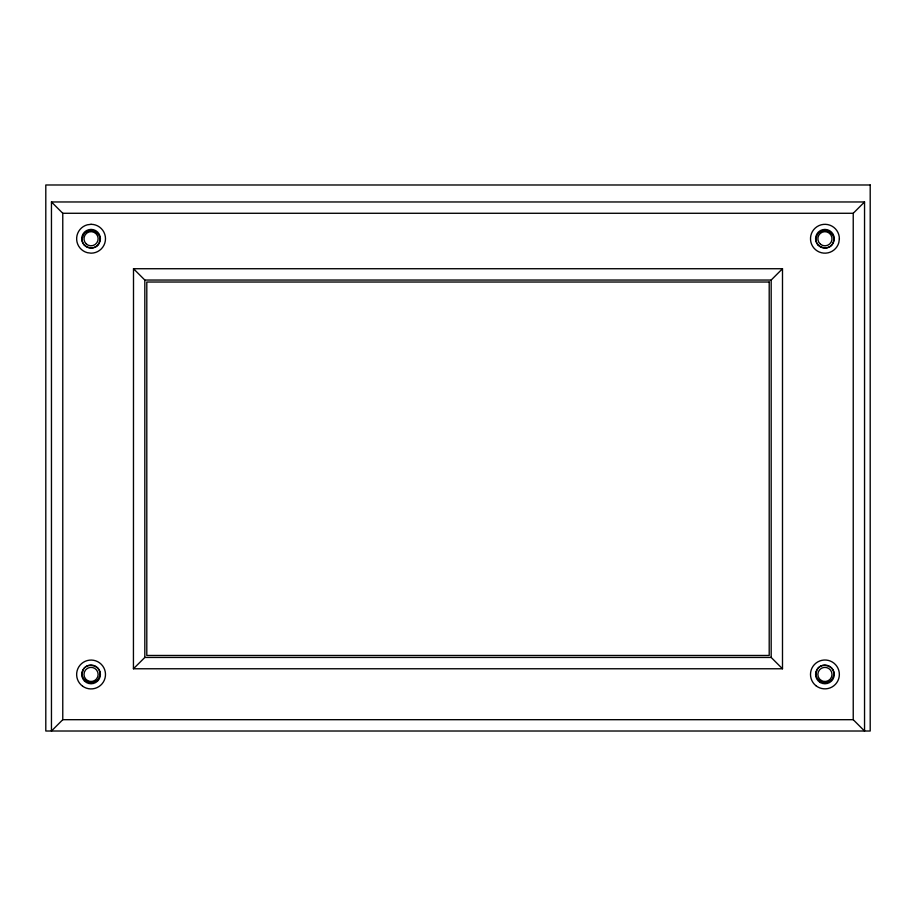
<?xml version="1.0" encoding="UTF-8"?>
<svg xmlns="http://www.w3.org/2000/svg" width="916" height="916" viewBox="0 0 916 916"><rect width="100%" height="100%" fill="white"/><g stroke="black" fill="none" stroke-linecap="round" stroke-linejoin="round"><path stroke-width="1.37" d="M133.438 668.772L133.507 268.731L782.493 268.731L782.493 668.772L133.438 668.772L144.82 657.448L771.18 657.448L782.493 668.772M62.769 719.69L51.456 731.014L51.456 201.967L864.544 201.967L864.544 731.014L853.231 719.69L62.769 719.69L62.769 213.279L51.456 201.967M133.507 268.731L144.82 280.044L771.18 280.044L782.493 268.731M62.769 213.279L853.231 213.279L864.544 201.967M853.231 213.279L853.231 719.69M771.18 280.044L771.18 657.448M144.82 280.044L144.82 657.448M82.554 237.21C79.417 248.053 97.314 252.461 99.581 241.412C102.707 230.569 84.822 226.16 82.554 237.21M82.554 671.76C79.417 682.603 97.314 687.011 99.581 675.962C102.707 665.119 84.822 660.711 82.554 671.76M816.419 237.21C813.293 248.053 831.178 252.461 833.446 241.412C836.583 230.569 818.686 226.16 816.419 237.21M816.419 671.76C813.293 682.603 831.178 687.011 833.446 675.962C836.583 665.119 818.686 660.711 816.419 671.76M839.365 238.939L838.816 242.66A14.427 14.427 0 0 1 815.515 249.679A14.427 14.427 0 0 1 819.007 225.588A14.427 14.427 0 0 1 839.365 238.939M91.062 224.317L87.329 224.809A14.427 14.427 0 0 0 87.329 252.679L91.062 253.171A14.427 14.427 0 0 0 105.489 238.744A14.427 14.427 0 0 0 91.062 224.317M870.2 184.986L45.8 184.986L45.8 731.014L870.2 731.014L870.2 184.986M769.2 282.025L146.8 282.025L146.8 655.467L769.2 655.467L769.2 282.025M86.07 243.748A7.076 7.076 0 0 0 97.898 240.576A7.076 7.076 0 0 0 89.23 231.908A7.076 7.076 0 0 0 86.07 243.748M820.473 244.24A7.076 7.076 0 0 0 831.923 239.855A7.076 7.076 0 0 0 822.408 232.137A7.076 7.076 0 0 0 820.473 244.24M87.524 680.554A7.076 7.076 0 0 0 98.138 674.428A7.076 7.076 0 0 0 87.524 668.302A7.076 7.076 0 0 0 87.524 680.554M821.274 680.485A7.076 7.076 0 0 0 832.003 674.565A7.076 7.076 0 0 0 821.515 668.233A7.076 7.076 0 0 0 821.274 680.485M84.467 681.023A9.332 9.332 0 0 0 100.084 676.844A9.332 9.332 0 0 0 88.646 665.405A9.332 9.332 0 0 0 84.467 681.023M820.267 682.512A9.332 9.332 0 0 0 834.27 674.428A9.332 9.332 0 0 0 820.267 666.344A9.332 9.332 0 0 0 820.267 682.512M818.332 245.351A9.332 9.332 0 0 0 833.949 241.16A9.332 9.332 0 0 0 822.522 229.721A9.332 9.332 0 0 0 818.332 245.351M84.467 245.351A9.332 9.332 0 0 0 100.084 241.16A9.332 9.332 0 0 0 88.646 229.721A9.332 9.332 0 0 0 84.467 245.351M82.566 686.153A14.427 14.427 0 0 0 105.409 676.019A14.427 14.427 0 0 0 85.211 661.306A14.427 14.427 0 0 0 82.566 686.153M815.858 685.649A14.427 14.427 0 0 0 839.182 676.672A14.427 14.427 0 0 0 819.751 660.963A14.427 14.427 0 0 0 815.858 685.649"/></g></svg>
